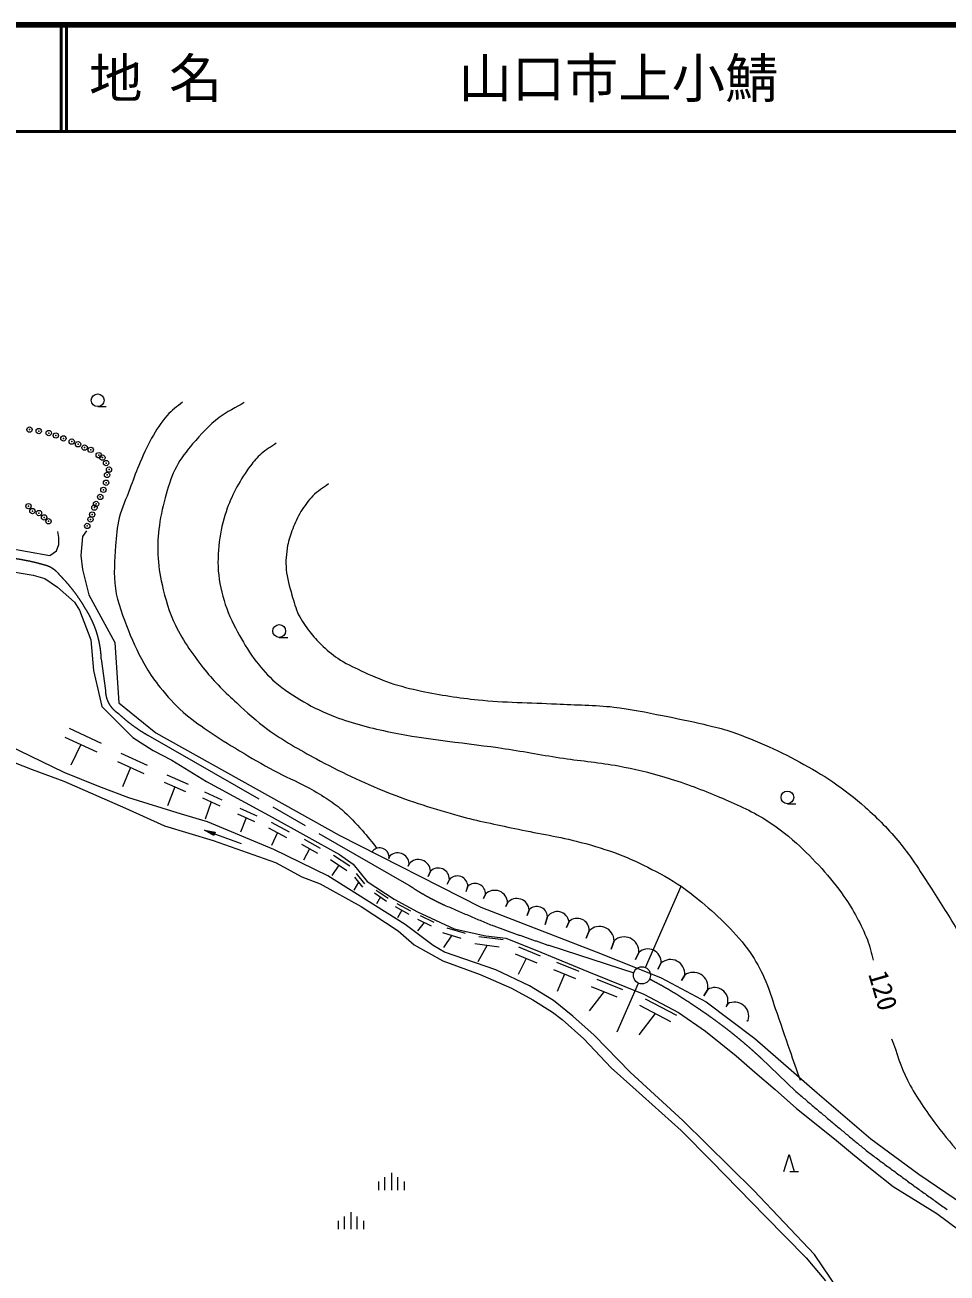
# Model space of a CAD drawing. Units: millimetres, scale not verified. Extents: x 40000 to 680000, y 20000 to 380000.
# Drawn here: x 364358 to 450853, y 262880 to 380000 of the extents above; entities that cross this region are included whole.
import ezdxf
from ezdxf.enums import TextEntityAlignment as Align

# ---------------------------------------------------------------- set-up
doc = ezdxf.new("R2010")
doc.units = ezdxf.units.MM
doc.header["$LTSCALE"] = 1000
doc.header["$PDMODE"] = 32
doc.header["$PDSIZE"] = 500
doc.linetypes.add('CHAIN', pattern=[18.5, 12, -1.5, 3.5, -1.5])
for name, color, linetype, lineweight in [('M-BGD', 7, 'Continuous', 13), ('M-BMK', 2, 'CHAIN', 13), ('M-BMK-SRVR', 3, 'Continuous', 13), ('M-TTL', 2, 'Continuous', 140), ('M-TTL-LINE', 7, 'Continuous', 50)]:
    doc.layers.add(name, color=color, linetype=linetype, lineweight=lineweight)
doc.layers.add('M-TTL-TXT', color=7, linetype='Continuous')
doc.styles.add('ＭＳ ゴシック', font='')
doc.styles.get('ＭＳ ゴシック').set_extended_font_data('MS Gothic')

# ---------------------------------------------------------------- blocks, each defined once
blk = doc.blocks.new('広葉樹林')
at = {"color": 7, "linetype": 'Continuous', "lineweight": 13}
blk.add_line((0, 0), (1, 0), dxfattribs=at)
blk.add_circle((0, 0.75), 0.75, dxfattribs=at)
blk = doc.blocks.new('牧草地')
at = {"color": 7, "linetype": 'Continuous', "lineweight": 13}
for p, q in [((-0.75, 0), (-0.75, 1.5)), ((0, 2), (0, 0)), ((0.75, 0), (0.75, 1.5)), ((-1.5, 1), (-1.5, 0)), ((1.5, 1), (1.5, 0))]:
    blk.add_line(p, q, dxfattribs=at)
blk = doc.blocks.new('針葉樹林')
at = {"color": 7, "linetype": 'Continuous', "lineweight": 13}
for p, q in [((-0.6, 0), (0, 2)), ((0, 2), (0.6, 0)), ((0.1, 0), (1.1, 0))]:
    blk.add_line(p, q, dxfattribs=at)

msp = doc.modelspace()

# ---------------------------------------------------------------- hatches: boundary and pattern name
at = {"layer": 'M-BGD'}
msp.add_hatch(color=256, dxfattribs=at).paths.add_polyline_path([(381206, 304432), (382202, 304245), (382088, 303932)])

# ---------------------------------------------------------------- linework, layer by layer
for p, q in [((367527, 331918), (367444, 332452)), ((367527, 331261), (367527, 331918)), ((369767, 332011), (369584, 330226)), ((370133, 332514), (369767, 332011)), ((362497, 330974), (366685, 330214)), ((366685, 330214), (367321, 330645)), ((367321, 330645), (367527, 331261)), ((369584, 330226), (369744, 328899)), ((362142, 328857), (365133, 328365)), ((365133, 328365), (366216, 328051)), ((366216, 328051), (367404, 327244)), ((369744, 328899), (370362, 326520)), ((367404, 327244), (369018, 325832)), ((369018, 325832), (369466, 325085)), ((370362, 326520), (372787, 322035)), ((369466, 325085), (370527, 322313)), ((370527, 322313), (370781, 319437)), ((372787, 322035), (373154, 316398)), ((370781, 319437), (371371, 316844)), ((371371, 316844), (371573, 316052)), ((373154, 316398), (376632, 313574)), ((371573, 316052), (374479, 313131)), ((368503, 314018), (371509, 312618)), ((368031, 309846), (361487, 313027)), ((368098, 313181), (371105, 311780)), ((374479, 313131), (376399, 311913)), ((376632, 313574), (393824, 303980)), ((369601, 312481), (368656, 310527)), ((373347, 311676), (375818, 310544)), ((376399, 311913), (378147, 311002)), ((362570, 311115), (365041, 310131)), ((373024, 310897), (375495, 309765)), ((378147, 311002), (381382, 309015)), ((365041, 310131), (367993, 309032)), ((371275, 308522), (368031, 309846)), ((374260, 310331), (373507, 308513)), ((377663, 309641), (379661, 308755)), ((367993, 309032), (373781, 306516)), ((374089, 307469), (371275, 308522)), ((377409, 308959), (379406, 308073)), ((378407, 308516), (377735, 306716)), ((381203, 308033), (382838, 307280)), ((381382, 309015), (387546, 305660)), ((379031, 305936), (374089, 307469)), ((381003, 307467), (382639, 306714)), ((381821, 307091), (381256, 305486)), ((373781, 306516), (377442, 304845)), ((381479, 305227), (379031, 305936)), ((384298, 305962), (385904, 305241)), ((384513, 306508), (386120, 305787)), ((377442, 304845), (382018, 303473)), ((387697, 302636), (381479, 305227)), ((385101, 305601), (384561, 304237)), ((387215, 304660), (388883, 303754)), ((387459, 305175), (389127, 304269)), ((387546, 305660), (393851, 302149)), ((381206, 304432), (384643, 303177)), ((382018, 303473), (387875, 301391)), ((388049, 304207), (387481, 303006)), ((390559, 303581), (392062, 302736)), ((393824, 303980), (407117, 297213)), ((392754, 300142), (387697, 302636)), ((390308, 303124), (391811, 302280)), ((391060, 302702), (390475, 301637)), ((396968, 302414), (396998, 302489)), ((387875, 301391), (390323, 300064)), ((393031, 301681), (394555, 300651)), ((393793, 301166), (393152, 300173)), ((393305, 302106), (394829, 301077)), ((393851, 302149), (395144, 301260)), ((395144, 301260), (396474, 299609)), ((398515, 301951), (398485, 301764)), ((398500, 301857), (398515, 301951)), ((400390, 301295), (400298, 301073)), ((400298, 301073), (400390, 301295)), ((390323, 300064), (392062, 299400)), ((400010, 295575), (392754, 300142)), ((395255, 300033), (396032, 299092)), ((395440, 300358), (396216, 299417)), ((402403, 300602), (402194, 300105)), ((402194, 300105), (402403, 300602)), ((392062, 299400), (395906, 297272)), ((395644, 299562), (395213, 298803)), ((396474, 299609), (398999, 297965)), ((397314, 298821), (398426, 298059)), ((404170, 299819), (403961, 299361)), ((403961, 299361), (404170, 299819)), ((405909, 299178), (405713, 298655)), ((405735, 298671), (405909, 299178)), ((397156, 298550), (398268, 297788)), ((397712, 298169), (397344, 297536)), ((398999, 297965), (401180, 296785)), ((399254, 297566), (400525, 296872)), ((407565, 298425), (407386, 298036)), ((407386, 298036), (407565, 298425)), ((409626, 297631), (409482, 297278)), ((409482, 297278), (409626, 297631)), ((395906, 297272), (399361, 294984)), ((399082, 297266), (400353, 296572)), ((399717, 296919), (399315, 296219)), ((401180, 296785), (404624, 295171)), ((401443, 296437), (402725, 295814)), ((407117, 297213), (418488, 292809)), ((411652, 296951), (411469, 296441)), ((411469, 296441), (411652, 296951)), ((413378, 296336), (413143, 295578)), ((413143, 295578), (413378, 296336)), ((402641, 293630), (400010, 295575)), ((401170, 296098), (402453, 295475)), ((401811, 295786), (401175, 294995)), ((403937, 295274), (405661, 294759)), ((404624, 295171), (407576, 294513)), ((415392, 295853), (415156, 295291)), ((415156, 295291), (415392, 295853)), ((399361, 294984), (400871, 293680)), ((403533, 294831), (405257, 294316)), ((404395, 294574), (403628, 293438)), ((406929, 294464), (409212, 294170)), ((407576, 294513), (409452, 294318)), ((409452, 294318), (412223, 293204)), ((417295, 295000), (416994, 294320)), ((416994, 294320), (417295, 295000)), ((419618, 294067), (419344, 293269)), ((419344, 293269), (419618, 294067)), ((400871, 293680), (403571, 292170)), ((403717, 292989), (402641, 293630)), ((408521, 291319), (403717, 292989)), ((406560, 293796), (408843, 293501)), ((407702, 293649), (406841, 292088)), ((410342, 292839), (412378, 291980)), ((410654, 293492), (412689, 292633)), ((412223, 293204), (417214, 291150)), ((418488, 292809), (424038, 290570)), ((421949, 292965), (421622, 292299)), ((421622, 292299), (421949, 292965)), ((403571, 292170), (407072, 290889)), ((411360, 292409), (410632, 290885)), ((414217, 292049), (416312, 291214)), ((424037, 291981), (423736, 291405)), ((423736, 291405), (424037, 291981)), ((407072, 290889), (410000, 289607)), ((411679, 289832), (408521, 291319)), ((413923, 291358), (416017, 290522)), ((414970, 290940), (414271, 289298)), ((417214, 291150), (422414, 289051)), ((418011, 290463), (420399, 289487)), ((424038, 290570), (428248, 288334)), ((426248, 290841), (425960, 290318)), ((425960, 290318), (426248, 290841)), ((410000, 289607), (411991, 288509)), ((413944, 288459), (411679, 289832)), ((418678, 289295), (417276, 287485)), ((417484, 289783), (419873, 288807)), ((428411, 289483), (428032, 288895)), ((428032, 288895), (428411, 289483)), ((411991, 288509), (413844, 287365)), ((415752, 286972), (413944, 288459)), ((422414, 289051), (425679, 287325)), ((422543, 288614), (425473, 287073)), ((428248, 288334), (432824, 284887)), ((430278, 288148), (430095, 287873)), ((430187, 288011), (430278, 288148)), ((413844, 287365), (414759, 286679)), ((417742, 285210), (415752, 286972)), ((423461, 287249), (421937, 285225)), ((421996, 288020), (424926, 286478)), ((425679, 287325), (428189, 285577)), ((414759, 286679), (416773, 284871)), ((432194, 286576), (432077, 286484)), ((416773, 284871), (419358, 282126)), ((421128, 281732), (417742, 285210)), ((428189, 285577), (431058, 283268)), ((432824, 284887), (438659, 279785)), ((431058, 283268), (432821, 281729)), ((419358, 282126), (421372, 280318)), ((426082, 277191), (421128, 281732)), ((432821, 281729), (434734, 280115)), ((421372, 280318), (425925, 276268)), ((434734, 280115), (436721, 278307)), ((438659, 279785), (443692, 275461)), ((436721, 278307), (440300, 275461)), ((432717, 270625), (426082, 277191)), ((425925, 276268), (428757, 273382)), ((440300, 275461), (441988, 274079)), ((443692, 275461), (448223, 272143)), ((441988, 274079), (443818, 272577)), ((428757, 273382), (433791, 268211)), ((443818, 272577), (445813, 271001)), ((448223, 272143), (452410, 269306)), ((438414, 264607), (432717, 270625)), ((445813, 271001), (449907, 268468)), ((433791, 268211), (437634, 264322)), ((449907, 268468), (451969, 266944)), ((437634, 264322), (439442, 262148)), ((441732, 259757), (438414, 264607))]:
    msp.add_line(p, q, dxfattribs=at)
msp.add_lwpolyline([(381206, 304432), (382202, 304245), (382088, 303932)], close=True, dxfattribs=at)
for centre, radius, start, end in [((397644, 301904), 872, 3.0913, 137.85157), ((399315, 301232), 1076, 3.34952, 138.10979), ((401252, 300529), 1153, 3.62866, 138.38893), ((403123, 299842), 1047, 358.71193, 133.4722), ((404906, 299136), 1004, 2.39501, 137.15528), ((406580, 298456), 985, 358.15005, 132.91032), ((408430, 297598), 1196, 1.55607, 136.31634), ((410497, 296869), 1158, 4.07409, 138.83436), ((412387, 296284), 992, 3.02105, 137.78132), ((414284, 295675), 1122, 9.11006, 143.87033), ((416165, 295030), 1130, 358.47732, 133.23759), ((418262, 294049), 1356, 0.74619, 135.50646), ((420554, 293030), 1396, 357.32641, 132.08668), ((422788, 292038), 1250, 357.37016, 132.13043), ((424905, 290950), 1347, 355.34134, 130.10161), ((427046, 289711), 1384, 350.50191, 125.26218), ((429066, 288426), 1243, 347.05966, 121.81993), ((430909, 286963), 1343, 343.25205, 118.01232)]:
    msp.add_arc(centre, radius, start, end, dxfattribs=at)
for points, knots in [([(379139, 344609), (378658, 344190), (378120, 343830), (377696, 343354), (377125, 342713), (376668, 341975), (376241, 341230), (375771, 340409), (375403, 339532), (375033, 338661), (374727, 337942), (374473, 337202), (374200, 336470), (373862, 335565), (373433, 334686), (373203, 333748), (372993, 332894), (372922, 332009), (372862, 331132), (372772, 329793), (372642, 328435), (372839, 327108), (373041, 325751), (373556, 324454), (374059, 323178), (374534, 321973), (375096, 320799), (375748, 319681), (376125, 319036), (376559, 318422), (377027, 317840), (377690, 317016), (378400, 316223), (379186, 315517), (379890, 314884), (380683, 314354), (381462, 313815), (382443, 313137), (383457, 312509), (384477, 311891), (385538, 311249), (386609, 310622), (387703, 310038), (388723, 309493), (389796, 309051), (390812, 308501), (391427, 308168), (392035, 307819), (392619, 307433), (393121, 307102), (393618, 306759), (394074, 306366), (394769, 305766), (395396, 305089), (396009, 304406), (396491, 303871), (396920, 303291), (397375, 302733)], [0, 0, 0, 0, 1, 1, 1, 2, 2, 2, 3, 3, 3, 4, 4, 4, 5, 5, 5, 6, 6, 6, 7, 7, 7, 8, 8, 8, 9, 9, 9, 10, 10, 10, 11, 11, 11, 12, 12, 12, 13, 13, 13, 14, 14, 14, 15, 15, 15, 16, 16, 16, 17, 17, 17, 18, 18, 18, 19, 19, 19, 19]), ([(384934, 344566), (384147, 344093), (383298, 343712), (382573, 343149), (381653, 342433), (380844, 341574), (380089, 340685), (379524, 340019), (378980, 339321), (378570, 338550), (378140, 337743), (377862, 336861), (377605, 335984), (377321, 335017), (377101, 334027), (376968, 333027), (376848, 332124), (376786, 331207), (376825, 330297), (376865, 329350), (377000, 328405), (377214, 327482), (377517, 326180), (377889, 324877), (378472, 323674), (379202, 322163), (380190, 320780), (381238, 319470), (382132, 318352), (383177, 317360), (384220, 316380), (385149, 315507), (386097, 314647), (387130, 313901), (388573, 312860), (390127, 311977), (391693, 311134), (393840, 309980), (396040, 308911), (398304, 308009), (400517, 307126), (402799, 306417), (405095, 305781), (406811, 305305), (408564, 304973), (410305, 304595), (412217, 304181), (414156, 303889), (416053, 303410), (417266, 303103), (418472, 302762), (419646, 302332), (420714, 301940), (421756, 301477), (422772, 300966), (423849, 300425), (424907, 299838), (425910, 299169), (426587, 298716), (427220, 298200), (427843, 297676), (428666, 296984), (429479, 296275), (430225, 295500), (430996, 294699), (431747, 293868), (432381, 292954), (432899, 292207), (433337, 291401), (433715, 290573), (434135, 289653), (434406, 288673), (434742, 287719), (435203, 286408), (435644, 285091), (436097, 283777), (436417, 282846), (436740, 281915), (437062, 280985)], [0, 0, 0, 0, 1, 1, 1, 2, 2, 2, 3, 3, 3, 4, 4, 4, 5, 5, 5, 6, 6, 6, 7, 7, 7, 8, 8, 8, 9, 9, 9, 10, 10, 10, 11, 11, 11, 12, 12, 12, 13, 13, 13, 14, 14, 14, 15, 15, 15, 16, 16, 16, 17, 17, 17, 18, 18, 18, 19, 19, 19, 20, 20, 20, 21, 21, 21, 22, 22, 22, 23, 23, 23, 24, 24, 24, 25, 25, 25, 26, 26, 26, 26]), ([(387936, 340756), (387464, 340421), (386952, 340135), (386519, 339750), (386146, 339419), (385816, 339038), (385513, 338641), (385035, 338016), (384616, 337342), (384240, 336650), (383893, 336009), (383577, 335347), (383337, 334659), (383021, 333753), (382778, 332816), (382639, 331866), (382490, 330850), (382415, 329811), (382495, 328787), (382580, 327707), (382814, 326633), (383152, 325604), (383484, 324595), (383977, 323642), (384487, 322710), (384950, 321862), (385456, 321031), (386047, 320266), (386583, 319573), (387171, 318911), (387833, 318336), (388650, 317627), (389567, 317032), (390502, 316489), (391447, 315940), (392435, 315455), (393459, 315072), (395141, 314442), (396895, 314003), (398653, 313635), (402192, 312893), (405816, 312635), (409391, 312085), (411226, 311802), (413052, 311465), (414888, 311187), (416598, 310927), (418327, 310790), (420026, 310468), (421490, 310191), (422946, 309855), (424373, 309426), (426020, 308931), (427638, 308332), (429223, 307666), (430705, 307043), (432197, 306415), (433571, 305582), (434697, 304898), (435762, 304102), (436733, 303210), (438376, 301701), (439907, 300043), (441188, 298216), (442071, 296957), (442801, 295581), (443379, 294156), (443627, 293545), (443739, 292887), (443918, 292252)], [0, 0, 0, 0, 1, 1, 1, 2, 2, 2, 3, 3, 3, 4, 4, 4, 5, 5, 5, 6, 6, 6, 7, 7, 7, 8, 8, 8, 9, 9, 9, 10, 10, 10, 11, 11, 11, 12, 12, 12, 13, 13, 13, 14, 14, 14, 15, 15, 15, 16, 16, 16, 17, 17, 17, 18, 18, 18, 19, 19, 19, 20, 20, 20, 21, 21, 21, 22, 22, 22, 23, 23, 23, 23]), ([(392832, 336934), (392343, 336558), (391800, 336244), (391366, 335807), (390933, 335372), (390570, 334866), (390251, 334341), (389938, 333827), (389695, 333271), (389477, 332710), (389279, 332199), (389093, 331678), (388996, 331138), (388864, 330403), (388804, 329646), (388864, 328901), (388930, 328082), (389181, 327287), (389404, 326496), (389579, 325873), (389745, 325239), (390028, 324657), (390308, 324084), (390687, 323562), (391075, 323056), (391406, 322626), (391772, 322220), (392163, 321845), (392644, 321384), (393150, 320942), (393703, 320572), (394393, 320110), (395150, 319756), (395900, 319401), (396785, 318983), (397683, 318587), (398610, 318272), (399569, 317947), (400555, 317700), (401546, 317492), (403302, 317124), (405080, 316856), (406864, 316671), (409304, 316418), (411764, 316411), (414214, 316281), (416007, 316185), (417809, 316196), (419593, 315993), (421132, 315818), (422650, 315487), (424171, 315193), (425469, 314942), (426764, 314673), (428051, 314371), (428774, 314202), (429501, 314044), (430207, 313817), (431408, 313431), (432579, 312953), (433735, 312447), (434858, 311955), (435964, 311418), (437040, 310830), (438097, 310254), (439138, 309644), (440130, 308962), (441192, 308232), (442225, 307451), (443184, 306591), (444338, 305556), (445435, 304448), (446418, 303249), (447537, 301885), (448460, 300371), (449428, 298896), (450287, 297587), (451108, 296254), (451907, 294908), (453011, 293050), (454010, 291131), (455105, 289267), (456284, 287261), (457435, 285234), (458734, 283303), (459441, 282251), (460214, 281245), (460997, 280249), (462154, 278778), (463332, 277322), (464590, 275937), (465746, 274665), (466963, 273447), (468219, 272273), (469850, 270748), (471503, 269235), (473285, 267889), (474908, 266665), (476671, 265638), (478387, 264548), (479871, 263605), (481393, 262722), (482878, 261781), (483880, 261147), (484805, 260383), (485860, 259841), (487061, 259224), (488440, 259001), (489633, 258368), (490416, 257953), (491094, 257363), (491824, 256859), (492328, 256512), (492830, 256164), (493333, 255817)], [0, 0, 0, 0, 1, 1, 1, 2, 2, 2, 3, 3, 3, 4, 4, 4, 5, 5, 5, 6, 6, 6, 7, 7, 7, 8, 8, 8, 9, 9, 9, 10, 10, 10, 11, 11, 11, 12, 12, 12, 13, 13, 13, 14, 14, 14, 15, 15, 15, 16, 16, 16, 17, 17, 17, 18, 18, 18, 19, 19, 19, 20, 20, 20, 21, 21, 21, 22, 22, 22, 23, 23, 23, 24, 24, 24, 25, 25, 25, 26, 26, 26, 27, 27, 27, 28, 28, 28, 29, 29, 29, 30, 30, 30, 31, 31, 31, 32, 32, 32, 33, 33, 33, 34, 34, 34, 35, 35, 35, 36, 36, 36, 37, 37, 37, 38, 38, 38, 38]), ([(445655, 284861), (446148, 283568), (446511, 282217), (447133, 280981), (447824, 279609), (448718, 278345), (449618, 277100), (450355, 276079), (451168, 275111), (451999, 274164), (452996, 273030), (454024, 271918), (455120, 270880), (456184, 269871), (457424, 269057), (458466, 268026), (459325, 267176), (460143, 266276), (460848, 265295), (461228, 264767), (461505, 264173), (461834, 263612)], [0, 0, 0, 0, 1, 1, 1, 2, 2, 2, 3, 3, 3, 4, 4, 4, 5, 5, 5, 6, 6, 6, 7, 7, 7, 7])]:
    msp.add_open_spline(points, degree=3, knots=knots, dxfattribs=at)
for p in [(364782, 342027), (365651, 341890), (366589, 341707), (367253, 341478), (367962, 341203), (368740, 340906), (369335, 340654), (369953, 340334), (370525, 340128), (371280, 339625), (371623, 339396), (371966, 338893), (372241, 338275), (372058, 337771), (371715, 336376), (371966, 337039), (364690, 334843), (371028, 335049), (371417, 335712), (365057, 334385), (365674, 334202), (366155, 333790), (370502, 333607), (370662, 334065), (370868, 334706), (366567, 333424), (370205, 332990)]:
    msp.add_point(p, dxfattribs=at)
at = {"layer": 'M-BMK'}
for p, q in [((371519, 320519), (371909, 317532)), ((375889, 313343), (400372, 299277)), ((422556, 291550), (425910, 299169)), ((413581, 293605), (421472, 291063)), ((419906, 285530), (421911, 290085)), ((433415, 283038), (436683, 279913))]:
    msp.add_line(p, q, dxfattribs=at)
for centre, radius, start, end in [((360315, 308737), 21406, 73.85085, 85.11741), ((365525, 326749), 2655, 36.69286, 73.71509), ((356731, 317502), 15384, 30.1406, 44.76635), ((362127, 320145), 9400, 2.28109, 32.72349), ((374443, 317562), 2534, 180.6789, 237.44386), ((383442, 326465), 15140, 226.80907, 240.07225), ((412948, 317832), 22415, 235.87166, 245.65237), ((562664, 664570), 400092, 246.59045, 247.28525), ((491244, 522881), 242072, 249.92957, 251.28707), ((405773, 257016), 37597, 55.39942, 62.81585), ((401557, 248813), 46758, 47.05051, 56.85415), ((680579, 563804), 374271, 229.33351, 230.65047), ((637195, 532122), 322546, 233.04224, 234.7095)]:
    msp.add_arc(centre, radius, start, end, dxfattribs=at)
at = {"layer": 'M-BMK-SRVR'}
msp.add_circle((422234, 290817), 800, dxfattribs=at)
at = {"layer": 'M-TTL'}
msp.add_line((680000, 380000), (40000, 380000), dxfattribs=at)
at = {"layer": 'M-TTL-LINE'}
for p, q in [((367750, 380000), (367750, 370000)), ((368250, 380000), (368250, 370000)), ((40000, 370000), (680000, 370000))]:
    msp.add_line(p, q, dxfattribs=at)

# ---------------------------------------------------------------- block references
at = {"layer": 'M-BGD', "xscale": 800, "yscale": 800}
for name, p in [('広葉樹林', (371181, 344181)), ('広葉樹林', (388209, 322529)), ('広葉樹林', (435881, 306914)), ('針葉樹林', (436039, 272411)), ('牧草地', (398729, 270672)), ('牧草地', (394928, 266993))]:
    msp.add_blockref(name, p, dxfattribs=at)

# ---------------------------------------------------------------- texts
at = {"layer": 'M-BGD', "style": 'ＭＳ ゴシック'}
msp.add_text('120', height=1833, rotation=286.387, dxfattribs=at).set_placement((442924, 290775), align=Align.BOTTOM_LEFT)
at = {"layer": 'M-TTL-TXT', "style": 'ＭＳ ゴシック'}
for s, p in [('地 名', (370380, 375000)), ('山口市上小鯖', (405024, 375000))]:
    msp.add_text(s, height=3666, dxfattribs=at).set_placement(p, align=Align.MIDDLE_LEFT)

doc.saveas('drawing.dxf')
